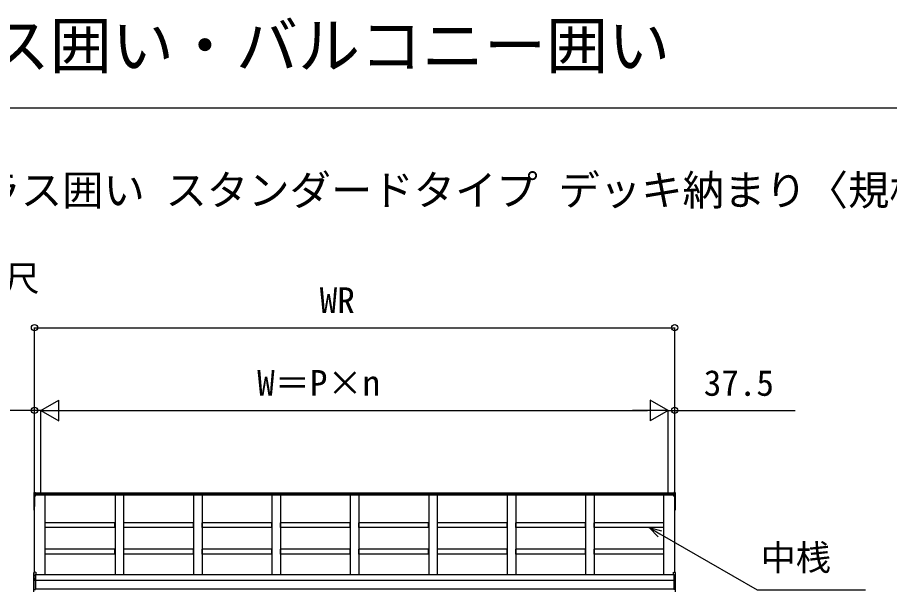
# Model space of a CAD drawing. Units: millimetres, scale not verified. Extents: x -10500 to 10500, y -15600 to 15524.
# Drawn here: x -7929 to -2869, y 12203 to 15524 of the extents above; entities that cross this region are included whole.
import ezdxf
from ezdxf.enums import TextEntityAlignment as Align

# ---------------------------------------------------------------- set-up
doc = ezdxf.new("R2010")
doc.units = ezdxf.units.MM
doc.header["$LTSCALE"] = 80
for name, color, linetype in [('0-2_USER1', 3, 'Continuous'), ('0-5_YKK_A1', 4, 'Continuous'), ('0-6_YKK_D', 6, 'Continuous'), ('0-7_YKK_ZWAK', 7, 'Continuous')]:
    doc.layers.add(name, color=color, linetype=linetype)
doc.styles.add('ＭＳ ゴシック', font='')
doc.styles.get('ＭＳ ゴシック').set_extended_font_data('MS Gothic')

msp = doc.modelspace()

# ---------------------------------------------------------------- linework, layer by layer
at = {"layer": '0-5_YKK_A1'}
for p, q in [((-7833, 12765.74), (-7833, 12757.84)), ((-7833, 12757.84), (-7833, 12752.04)), ((-7832.06, 12766.76), (-7825, 12767.19)), ((-7832.06, 12758.75), (-7832.06, 12766.76)), ((-7832.06, 12758.75), (-7825, 12759.14)), ((-7832.06, 12752.95), (-7832.06, 12758.75)), ((-7832.06, 12752.95), (-7825, 12753.35)), ((-7825, 12759.14), (-7825, 12767.19)), ((-4121, 12762.73), (-7825, 12762.73)), ((-7825, 12753.35), (-7825, 12759.14)), ((-4121, 12755.79), (-7825, 12755.79)), ((-7825, 12747.62), (-7825, 12753.35)), ((-4113.94, 12766.76), (-4121, 12767.19)), ((-4121, 12759.14), (-4121, 12767.19)), ((-4113.94, 12758.75), (-4121, 12759.14)), ((-4121, 12753.35), (-4121, 12759.14)), ((-4113.94, 12752.95), (-4121, 12753.35)), ((-4121, 12747.62), (-4121, 12753.35)), ((-4113.94, 12758.75), (-4113.94, 12766.76)), ((-4113.94, 12752.95), (-4113.94, 12758.75)), ((-4113, 12765.74), (-4113, 12757.84)), ((-4113, 12757.84), (-4113, 12752.04)), ((-7833, 12752.04), (-7833, 12746.28)), ((-7833, 12746.28), (-7833, 12683.96)), ((-7832.06, 12747.27), (-7832.06, 12752.95)), ((-7825, 12747.62), (-7832.06, 12747.27)), ((-7832.06, 12683.78), (-7832.06, 12746.11)), ((-7825, 12745.47), (-7830.5, 12745.2)), ((-7830.5, 12302.49), (-7830.5, 12745.2)), ((-7830.5, 12745.2), (-7830.5, 12695.23)), ((-7830.5, 12745.2), (-7830.5, 12684.66)), ((-4121, 12750.55), (-7825, 12750.55)), ((-7825, 12745.47), (-7825, 12746.46)), ((-7768, 12287.83), (-7768, 12750.55)), ((-7363, 12750.55), (-7363, 12287.83)), ((-7313, 12750.55), (-7313, 12287.83)), ((-6908, 12750.55), (-6908, 12287.83)), ((-6858, 12750.55), (-6858, 12287.83)), ((-6453, 12750.55), (-6453, 12287.83)), ((-6403, 12750.55), (-6403, 12287.83)), ((-5998, 12750.55), (-5998, 12287.83)), ((-5948, 12750.55), (-5948, 12287.83)), ((-5543, 12750.55), (-5543, 12287.83)), ((-5493, 12750.55), (-5493, 12287.83)), ((-5088, 12750.55), (-5088, 12287.83)), ((-5038, 12750.55), (-5038, 12287.83)), ((-4633, 12750.55), (-4633, 12287.83)), ((-4583, 12750.55), (-4583, 12287.83)), ((-4178, 12287.83), (-4178, 12750.55)), ((-4121, 12747.62), (-4113.94, 12747.27)), ((-4121, 12745.47), (-4121, 12746.46)), ((-4121, 12745.47), (-4115.5, 12745.2)), ((-4115.5, 12302.49), (-4115.5, 12745.2)), ((-4115.5, 12745.2), (-4115.5, 12695.23)), ((-4115.5, 12745.2), (-4115.5, 12684.66)), ((-4113.94, 12747.27), (-4113.94, 12752.95)), ((-4113.94, 12683.78), (-4113.94, 12746.11)), ((-4113, 12752.04), (-4113, 12746.28)), ((-4113, 12746.28), (-4113, 12683.96)), ((-7833, 12683.96), (-7833, 12664.13)), ((-7833, 12664.13), (-7832.06, 12664.13)), ((-7830.5, 12682.85), (-7832.07, 12682.96)), ((-7830.5, 12663.02), (-7832.07, 12663.13)), ((-7830.5, 12683.67), (-7832.06, 12683.78)), ((-7832.06, 12664.13), (-7832.06, 12682.96)), ((-7830.5, 12664.02), (-7832.06, 12664.13)), ((-4115.5, 12683.67), (-4113.94, 12683.78)), ((-4115.5, 12682.85), (-4113.93, 12682.96)), ((-4115.5, 12664.02), (-4113.94, 12664.13)), ((-4115.5, 12663.02), (-4113.93, 12663.13)), ((-4113.94, 12664.13), (-4113.94, 12682.96)), ((-4113, 12664.13), (-4113.94, 12664.13)), ((-4113, 12683.96), (-4113, 12664.13)), ((-7834.5, 12283.45), (-7834.5, 12301.27)), ((-7822, 12303.09), (-7833.57, 12302.27)), ((-7833.56, 12302.26), (-7833.57, 12302.27)), ((-7822, 12303.08), (-7833.56, 12302.26)), ((-7833.56, 12302.26), (-7833.56, 12284.52)), ((-7822, 12303.09), (-7822, 12303.08)), ((-4124, 12303.09), (-4112.43, 12302.27)), ((-4124, 12303.09), (-4124, 12303.08)), ((-4124, 12303.08), (-4112.44, 12302.26)), ((-4112.44, 12302.26), (-4112.43, 12302.27)), ((-4112.44, 12302.26), (-4112.44, 12284.52)), ((-4111.5, 12283.45), (-4111.5, 12301.27)), ((-7834.03, 12283.45), (-7834.5, 12283.45)), ((-7834.5, 12264.63), (-7834.5, 12283.45)), ((-7834.5, 12256.51), (-7834.5, 12264.63)), ((-7825.5, 12283.95), (-7834.03, 12283.51)), ((-7834.03, 12283.45), (-7834.03, 12265.43)), ((-7833.56, 12265.54), (-7833.56, 12257.49)), ((-7825.5, 12256.92), (-7833.56, 12256.51)), ((-7833.56, 12256.51), (-7833.56, 12203.63)), ((-7825.5, 12266.43), (-7832.56, 12266.07)), ((-7832.56, 12266.07), (-7832.56, 12265.86)), ((-7825.5, 12290.97), (-7825.5, 12284.93)), ((-4120.5, 12287.83), (-7825.5, 12287.83)), ((-7825.5, 12283.95), (-7825.5, 12267.41)), ((-7825.5, 12266.43), (-7825.5, 12257.9)), ((-7825.5, 12256.92), (-7825.5, 12203.27)), ((-4120.5, 12254.5), (-7825.5, 12254.5)), ((-4120.5, 12290.97), (-4120.5, 12284.93)), ((-4120.5, 12283.95), (-4111.97, 12283.51)), ((-4120.5, 12283.95), (-4120.5, 12267.41)), ((-4120.5, 12266.43), (-4113.44, 12266.07)), ((-4120.5, 12266.43), (-4120.5, 12257.9)), ((-4120.5, 12256.92), (-4112.44, 12256.51)), ((-4120.5, 12256.92), (-4120.5, 12203.27)), ((-4113.44, 12266.07), (-4113.44, 12265.86)), ((-4112.44, 12265.54), (-4112.44, 12257.49)), ((-4112.44, 12256.51), (-4112.44, 12203.63)), ((-4111.97, 12283.45), (-4111.5, 12283.45)), ((-4111.97, 12283.45), (-4111.97, 12265.43)), ((-4111.5, 12264.63), (-4111.5, 12283.45)), ((-4111.5, 12256.51), (-4111.5, 12264.63)), ((-7834.5, 12203.63), (-7833.56, 12203.63)), ((-7834.5, 12189.11), (-7834.5, 12203.63)), ((-7833.56, 12203.63), (-7825.5, 12203.27)), ((-4120.5, 12204.5), (-7825.5, 12204.5)), ((-7825.5, 12203.27), (-7825.5, 12202.32)), ((-4112.44, 12203.63), (-4120.5, 12203.27)), ((-4120.5, 12203.27), (-4120.5, 12202.32)), ((-4111.5, 12203.63), (-4112.44, 12203.63)), ((-4111.5, 12189.11), (-4111.5, 12203.63))]:
    msp.add_line(p, q, dxfattribs=at)
for points in [[(-7832.06, 12746.11), (-7825, 12746.46), (-7825, 12747.62)], [(-4113.94, 12746.11), (-4121, 12746.46), (-4121, 12747.62)], [(-7363.5, 12562.17), (-7363.5, 12590.9), (-7767.5, 12590.9)], [(-7363.5, 12562.17), (-7767.5, 12562.17), (-7767.5, 12590.9)], [(-6908.5, 12562.17), (-6908.5, 12590.9), (-7312.5, 12590.9)], [(-6908.5, 12562.17), (-7312.5, 12562.17), (-7312.5, 12590.9)], [(-6453.5, 12562.17), (-6453.5, 12590.9), (-6857.5, 12590.9)], [(-6453.5, 12562.17), (-6857.5, 12562.17), (-6857.5, 12590.9)], [(-5998.5, 12562.17), (-5998.5, 12590.9), (-6402.5, 12590.9)], [(-5998.5, 12562.17), (-6402.5, 12562.17), (-6402.5, 12590.9)], [(-5543.5, 12562.17), (-5543.5, 12590.9), (-5947.5, 12590.9)], [(-5543.5, 12562.17), (-5947.5, 12562.17), (-5947.5, 12590.9)], [(-5088.5, 12562.17), (-5088.5, 12590.9), (-5492.5, 12590.9)], [(-5088.5, 12562.17), (-5492.5, 12562.17), (-5492.5, 12590.9)], [(-4633.5, 12562.17), (-4633.5, 12590.9), (-5037.5, 12590.9)], [(-4633.5, 12562.17), (-5037.5, 12562.17), (-5037.5, 12590.9)], [(-4178.5, 12562.17), (-4178.5, 12590.9), (-4582.5, 12590.9)], [(-4178.5, 12562.17), (-4582.5, 12562.17), (-4582.5, 12590.9)], [(-7363.5, 12408.31), (-7363.5, 12437.05), (-7767.5, 12437.05)], [(-7363.5, 12408.31), (-7767.5, 12408.31), (-7767.5, 12437.05)], [(-6908.5, 12408.31), (-6908.5, 12437.05), (-7312.5, 12437.05)], [(-6908.5, 12408.31), (-7312.5, 12408.31), (-7312.5, 12437.05)], [(-6453.5, 12408.31), (-6453.5, 12437.05), (-6857.5, 12437.05)], [(-6453.5, 12408.31), (-6857.5, 12408.31), (-6857.5, 12437.05)], [(-5998.5, 12408.31), (-5998.5, 12437.05), (-6402.5, 12437.05)], [(-5998.5, 12408.31), (-6402.5, 12408.31), (-6402.5, 12437.05)], [(-5543.5, 12408.31), (-5543.5, 12437.05), (-5947.5, 12437.05)], [(-5543.5, 12408.31), (-5947.5, 12408.31), (-5947.5, 12437.05)], [(-5088.5, 12408.31), (-5088.5, 12437.05), (-5492.5, 12437.05)], [(-5088.5, 12408.31), (-5492.5, 12408.31), (-5492.5, 12437.05)], [(-4633.5, 12408.31), (-4633.5, 12437.05), (-5037.5, 12437.05)], [(-4633.5, 12408.31), (-5037.5, 12408.31), (-5037.5, 12437.05)], [(-4178.5, 12408.31), (-4178.5, 12437.05), (-4582.5, 12437.05)], [(-4178.5, 12408.31), (-4582.5, 12408.31), (-4582.5, 12437.05)], [(-7822, 12303.08), (-7822, 12291.18), (-7825.5, 12290.97)], [(-4124, 12303.08), (-4124, 12291.18), (-4120.5, 12290.97)], [(-7834.5, 12203.63), (-7834.5, 12256.51), (-7833.56, 12256.51)], [(-7833.56, 12284.52), (-7825.5, 12284.93), (-7825.5, 12283.95)], [(-7833.56, 12257.49), (-7825.5, 12257.9), (-7825.5, 12256.92)], [(-7832.56, 12267.05), (-7825.5, 12267.41), (-7825.5, 12266.43)], [(-7822, 12291.18), (-7822, 12289.7), (-7825.5, 12289.49)], [(-4124, 12291.18), (-4124, 12289.7), (-4120.5, 12289.49)], [(-4112.44, 12284.52), (-4120.5, 12284.93), (-4120.5, 12283.95)], [(-4113.44, 12267.05), (-4120.5, 12267.41), (-4120.5, 12266.43)], [(-4112.44, 12257.49), (-4120.5, 12257.9), (-4120.5, 12256.92)], [(-4111.5, 12203.63), (-4111.5, 12256.51), (-4112.44, 12256.51)]]:
    msp.add_lwpolyline(points, dxfattribs=at)
for centre, radius, start, end in [((-7832.01, 12746.28), 0.991, 93.03043, 179.5937), ((-7832.28, 12747.57), 1.47, 240.61286, 278.46975), ((-7826.07, 12746.69), 6.01, 174.48477, 185.51523), ((-4119.93, 12746.69), 6.01, 354.48477, 5.51523), ((-4113.99, 12746.28), 0.991, 0.4063, 86.96957), ((-4113.72, 12747.57), 1.47, 261.53025, 299.38714), ((-7832, 12683.96), 1, 180, 265.94713), ((-7832.28, 12685.24), 1.47, 240.61286, 278.46975), ((-7832, 12664.13), 1, 180, 265.83104), ((-7828.43, 12663.59), 3.67, 171.51268, 187.14892), ((-7828.68, 12683.33), 3.41, 172.38758, 186.27376), ((-4113.72, 12685.24), 1.47, 261.53025, 299.38714), ((-4117.32, 12683.33), 3.41, 353.72624, 7.61242), ((-4114, 12683.96), 1, 274.05287, 0), ((-4114, 12664.13), 1, 274.16896, 0), ((-4117.56, 12663.59), 3.67, 352.85108, 8.48732), ((-7833.5, 12301.27), 1, 94.05287, 180), ((-7833.51, 12301.27), 0.991, 93.02992, 179.59416), ((-4112.49, 12301.27), 0.991, 0.40584, 86.97008), ((-4112.5, 12301.27), 1, 0, 85.94713), ((-7833.51, 12256.5), 0.991, 93.03027, 179.59381), ((-7832.17, 12300.54), 17.14, 262.20943, 263.77969), ((-7833.57, 12264.6), 0.948, 89.63014, 152.64205), ((-7832.4, 12265.53), 1.53, 95.96123, 182.1594), ((-7833.89, 12268.42), 2.88, 273.86486, 286.9396), ((-7827.7, 12257), 5.88, 175.20701, 184.79299), ((-7832.56, 12265.12), 0.943, 90.07099, 150.13102), ((-7832.5, 12264.85), 1.01, 93.41418, 123.73615), ((-7838.42, 12266.56), 5.88, 355.20701, 4.79299), ((-4107.58, 12266.56), 5.88, 175.20701, 184.79299), ((-4113.6, 12265.53), 1.53, 357.8406, 84.03877), ((-4113.44, 12265.12), 0.943, 29.86898, 89.92901), ((-4113.5, 12264.85), 1.01, 56.26385, 86.58582), ((-4112.11, 12268.42), 2.88, 253.0604, 266.13514), ((-4112.43, 12264.6), 0.948, 27.35795, 90.36986), ((-4118.3, 12257), 5.88, 355.20701, 4.79299), ((-4112.49, 12256.5), 0.991, 0.40619, 86.96973), ((-4113.83, 12300.54), 17.14, 276.22031, 277.79057), ((-7833.53, 12203.66), 0.974, 181.28024, 267.93274), ((-7826.31, 12203.16), 7.27, 176.24692, 183.75308), ((-4119.69, 12203.16), 7.27, 356.24692, 3.75308), ((-4112.47, 12203.66), 0.974, 272.06726, 358.71976)]:
    msp.add_arc(centre, radius, start, end, dxfattribs=at)
for centre, major_axis, ratio, start_param, end_param in [((-7832, 12765.74), (0, 1.02), 0.984808, 0.0610865, 1.5707963), ((-7832, 12757.84), (-1, 0), 0.91288, 4.7734755, 6.2831853), ((-4114, 12765.74), (0, 1.02), 0.984808, 4.712389, 6.2220988), ((-4114, 12757.84), (1, 0), 0.91288, 6.2831853, 7.7928951), ((-7832, 12752.04), (-1, 0), 0.91288, 4.7734755, 6.2831853), ((-4114, 12752.04), (1, 0), 0.91288, 6.2831853, 7.7928951), ((-7833.5, 12283.45), (-0.7, 0.718), 0.994621, 0.6783396, 0.7949142), ((-7833.5, 12264.55), (0.8, -0.652), 0.919538, 3.355563, 3.7843099), ((-7833.5, 12283.53), (0.763, 0.703), 0.920019, 0.9285279, 2.3216632), ((-7833.5, 12283.53), (0.06, 1), 0.523026, 0.2339525, 1.6270878), ((-7833.53, 12283.45), (-0.151, 0.485), 0.981495, 1.1464882, 1.2630627), ((-7834.06, 12265.76), (1.5, 0.1), 0.175628, 5.0409702, 6.2719296), ((-4111.94, 12265.76), (-1.5, 0.1), 0.175628, 0.0112557, 1.2422151), ((-4112.5, 12283.53), (-0.06, 1), 0.523026, 4.6560975, 6.0492328), ((-4112.5, 12283.53), (-0.763, 0.703), 0.920019, 3.9615221, 5.3546574), ((-4112.47, 12283.45), (0.151, 0.485), 0.981495, 5.0201226, 5.1366971), ((-4112.5, 12264.55), (-0.8, -0.652), 0.919538, 2.4988754, 2.9276223), ((-4112.5, 12283.45), (0.7, 0.718), 0.994621, 5.4882711, 5.6048457)]:
    msp.add_ellipse(centre, major_axis=major_axis, ratio=ratio, start_param=start_param, end_param=end_param, dxfattribs=at)
at = {"layer": '0-6_YKK_D'}
for p, q in [((-7830.5, 12763.73), (-7830.5, 13723.73)), ((-7830.5, 13722.73), (-4115.5, 13722.73)), ((-4115.5, 12763.73), (-4115.5, 13723.73)), ((-7793, 13242.73), (-7689.08, 13302.73)), ((-7689.08, 13182.73), (-7689.08, 13302.73)), ((-4153, 13242.73), (-4256.92, 13302.73)), ((-4256.92, 13302.73), (-4256.92, 13182.73)), ((-7830.5, 13242.73), (-8529.73, 13242.73)), ((-7830.5, 12763.73), (-7830.5, 13243.73)), ((-7793, 13242.73), (-7830.5, 13242.73)), ((-7793, 12763.73), (-7793, 13243.73)), ((-7793, 12763.73), (-7793, 13243.73)), ((-7793, 13242.73), (-7721, 13242.73)), ((-7793, 13242.73), (-7689.08, 13182.73)), ((-7793, 13242.73), (-7585.15, 13242.73)), ((-7673, 13242.73), (-4273, 13242.73)), ((-4153, 13242.73), (-4360.85, 13242.73)), ((-4153, 13242.73), (-4256.92, 13182.73)), ((-4153, 13242.73), (-4225, 13242.73)), ((-4153, 12763.73), (-4153, 13243.73)), ((-4153, 12763.73), (-4153, 13243.73)), ((-4153, 13242.73), (-4115.5, 13242.73)), ((-4115.5, 12763.73), (-4115.5, 13243.73)), ((-4115.5, 13242.73), (-3416.27, 13242.73))]:
    msp.add_line(p, q, dxfattribs=at)
for points in [[(-4210.44, 12509.46), (-4263.15, 12562.17), (-4191.15, 12542.87)], [(-4263.15, 12562.17), (-4200.8, 12526.17), (-3636.86, 12200.58), (-3008.39, 12200.58)]]:
    msp.add_lwpolyline(points, dxfattribs=at)
for centre in [(-7830.5, 13722.73), (-4115.5, 13722.73), (-7830.5, 13242.73), (-4115.5, 13242.73)]:
    msp.add_circle(centre, 18, dxfattribs=at)
at = {"layer": '0-7_YKK_ZWAK'}
msp.add_line((-10500, 14999.5), (10500, 14999.5), dxfattribs=at)

# ---------------------------------------------------------------- texts
at = {"layer": '0-2_USER1', "style": 'ＭＳ ゴシック'}
for s, height, p in [('ソラリア テラス囲い・バルコニー囲い', 263.9, (-10440.64, 15150.5)), ('■ソラリア テラス囲い スタンダードタイプ デッキ納まり〈規格寸法図例〉', 176, (-9710.45, 14380.95)), ('●600N／㎡ 9尺', 149.6, (-9227.82, 13890.16))]:
    msp.add_text(s, height=height, dxfattribs=at).set_placement(p, align=Align.BOTTOM_LEFT)
at = {"layer": '0-6_YKK_D', "style": 'ＭＳ ゴシック'}
for s, p in [('WR', (-6175.26, 13762.73)), ('W＝P×n', (-6538.06, 13282.73)), ('37.5', (-3946.57, 13282.73)), ('中桟', (-3616.97, 12269.06))]:
    msp.add_text(s, height=149.6, dxfattribs=at).set_placement(p, align=Align.BOTTOM_LEFT)

doc.saveas('drawing.dxf')
